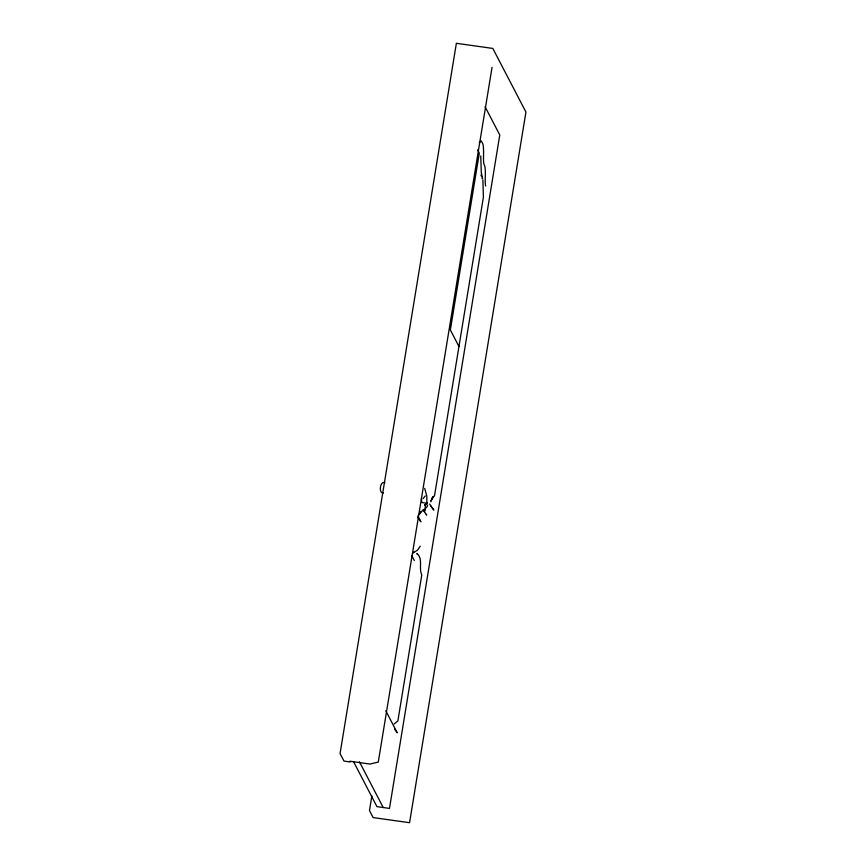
<?xml version="1.0" encoding="UTF-8"?>
<svg xmlns="http://www.w3.org/2000/svg" width="866" height="866" viewBox="0 0 866 866"><rect width="100%" height="100%" fill="white"/><g stroke="black" fill="none" stroke-linecap="round" stroke-linejoin="round"><path stroke-width="1.3" d="M371.871 795.886L369.468 810.565L373.116 817.569L409.564 822.7L525.933 112.06L492.819 48.431L456.371 43.3L340.067 753.561L343.986 761.095L350.265 761.983M492.05 67.332L378.28 762.08L370.02 764.061L349.864 761.225M425.487 506.404L424.394 511.665C425.953 507.703 424.719 508.959 427.155 506.697M427.371 505.798L427.696 504.921M420.887 511.481L419.274 514.274L423.506 509.425M430.835 501.825L433.216 496.435L431.723 498.394M425.628 505.235L427.241 502.475L424.816 505.343M430.867 500.613L434.526 495.677L483.39 197.286L482.882 179.879M424.643 505.538L426.992 502.778L424.556 505.647M413.916 552.118L413.039 552.973L417.607 550.083L420.259 546.208M482.297 178.548L482.07 178.721M482.633 178.309L480.944 175.051M394.225 723.987L397.884 720.848L421.785 574.894C418.44 568.074 423.398 558.808 416.914 553.471L417.206 554.327M479.234 142.587L481.301 140.952L482.806 143.853A29.531 3.745 -82 0 1 483.066 144.73A29.671 3.767 -82 0 1 483.315 146.267L483.488 149.006A52.003 6.592 -82 0 1 483.564 154.862A29.888 3.789 -82 0 0 483.564 161.173L483.607 161.801A29.888 3.789 -82 0 0 483.78 163.458L484.917 166.694A58.78 7.458 -82 0 1 485.306 170.57A28.08 3.561 -82 0 1 485.274 177.346A22.613 2.869 -82 0 0 485.285 183.473L485.339 184.112A22.613 2.869 -82 0 0 485.696 185.995M425.238 495.947L423.171 498.567M384.905 482.719C380.066 480.294 378.334 493.891 383.389 492.97M429.644 504.077L433.823 510.052L430.532 505.766M423.203 510.161L426.732 515.086L426.299 514.436M394.593 729.064L397.267 732.82L385.749 710.672M417.964 517.467L420.908 521.83L417.834 515.844M424.686 488.316L426.851 496.207L426.819 503.222L421.72 502.507L421.45 498.069M485.112 106.821L499.769 134.977L389.483 808.4L376.948 806.636L353.739 762.048M458.958 346.487L450.352 329.946L479.299 153.217L477.686 149.84M414.316 560.551L411.783 555.517M359.401 761.755L383.216 807.513M482.102 176.534L481.29 172.442L480.749 155.999"/></g></svg>
